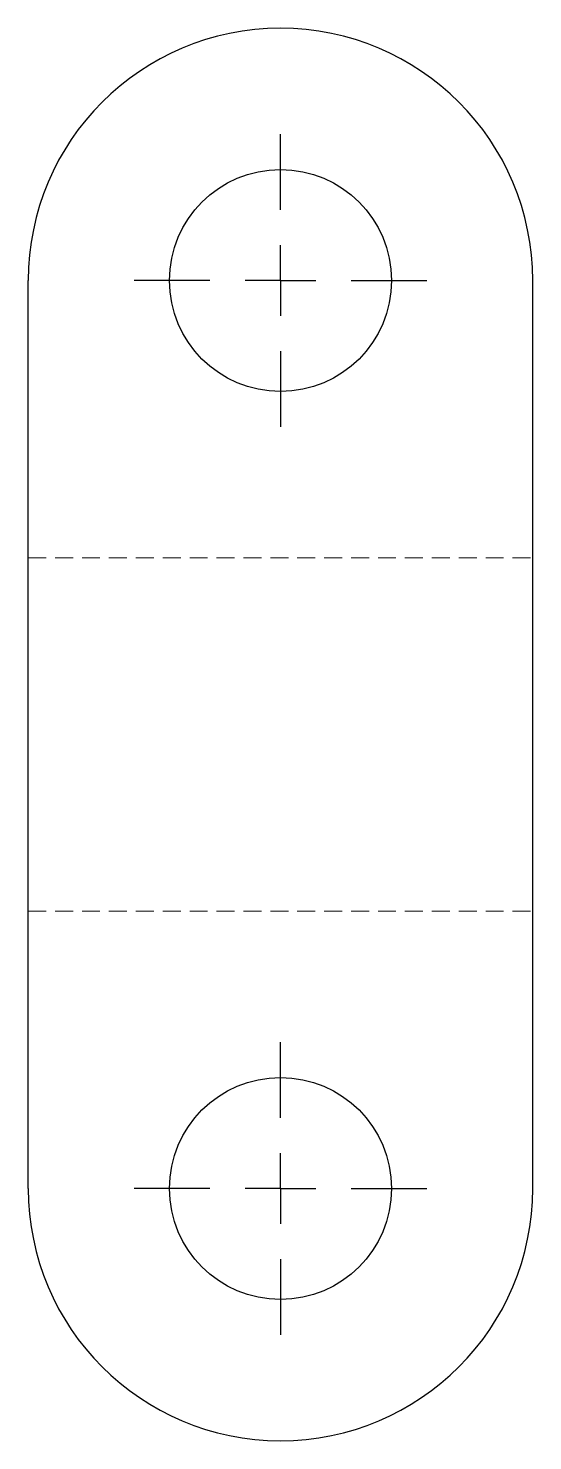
# Model space of a CAD drawing. Header units: millimetres. Extents: x 72 to 241, y 7 to 176.
# Drawn here: x 205.1 to 240.9, y 7 to 107 of the extents above.
import ezdxf

# ---------------------------------------------------------------- set-up
doc = ezdxf.new("R2010")
doc.units = ezdxf.units.MM
doc.linetypes.add('HIDDEN', pattern=[1.905, 1.27, -0.635])
doc.layers.add('10', color=7, linetype='Continuous')

# ---------------------------------------------------------------- blocks, each defined once
blk = doc.blocks.new('SW_CENTERMARKSYMBOL_0')
at = {"layer": '10', "color": 0}
for p, q in [((0, 5), (0, 10.36)), ((0, 0), (0, 2.5)), ((-5, 0), (-10.36, 0)), ((0, 0), (-2.5, 0)), ((0, 0), (0, -2.5)), ((0, 0), (2.5, 0)), ((5, 0), (10.36, 0)), ((0, -5), (0, -10.36))]:
    blk.add_line(p, q, dxfattribs=at)
blk = doc.blocks.new('SW_CENTERMARKSYMBOL_1')
at = {"layer": '10', "color": 0}
for p, q in [((0, 5), (0, 10.36)), ((0, 0), (0, 2.5)), ((-5, 0), (-10.36, 0)), ((0, 0), (-2.5, 0)), ((0, 0), (0, -2.5)), ((0, 0), (2.5, 0)), ((5, 0), (10.36, 0)), ((0, -5), (0, -10.36))]:
    blk.add_line(p, q, dxfattribs=at)

msp = doc.modelspace()

# ---------------------------------------------------------------- linework, layer by layer
at = {"color": 7, "linetype": 'Continuous', "lineweight": 25}
for p, q in [((205.14, 24.86), (205.14, 89.14)), ((240.86, 24.86), (240.86, 89.14))]:
    msp.add_line(p, q, dxfattribs=at)
at = {"color": 7, "linetype": 'HIDDEN', "lineweight": 18}
for p, q in [((205.14, 69.5), (240.86, 69.5)), ((205.14, 44.5), (240.86, 44.5))]:
    msp.add_line(p, q, dxfattribs=at)
at = {"color": 7, "linetype": 'Continuous', "lineweight": 25}
for centre in [(223, 89.14), (223, 24.86)]:
    msp.add_circle(centre, 7.86, dxfattribs=at)
for centre, start, end in [((223, 89.14), 0, 180), ((223, 24.86), 180, 0)]:
    msp.add_arc(centre, 17.86, start, end, dxfattribs=at)

# ---------------------------------------------------------------- block references
at = {"layer": '10'}
for name, p in [('SW_CENTERMARKSYMBOL_0', (223, 89.14)), ('SW_CENTERMARKSYMBOL_1', (223, 24.86))]:
    msp.add_blockref(name, p, dxfattribs=at)

doc.saveas('drawing.dxf')
